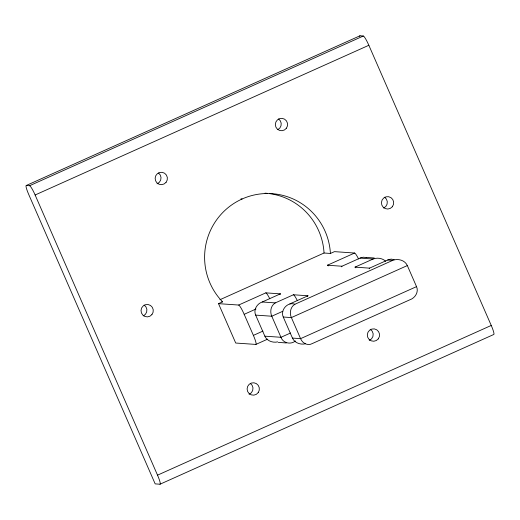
<?xml version="1.0" encoding="UTF-8"?>
<svg xmlns="http://www.w3.org/2000/svg" width="520" height="520" viewBox="0 0 520 520"><rect width="100%" height="100%" fill="white"/><g stroke="black" fill="none" stroke-linecap="round" stroke-linejoin="round"><path stroke-width="0.78" d="M307.671 296.381A10.023 1.359 65.8 0 1 307.95 295.776L293.417 294.769L275.301 302.894C270.777 305.468 269.731 311.727 271.772 316.225L280.976 337.291C283.043 343.174 290.661 344.935 295.406 340.977M294.905 304.252C290.387 306.826 289.334 313.086 291.382 317.584L300.586 338.65C302.237 343.031 307.749 346.177 312.117 343.635L409.949 299.748C415.142 298.058 418.945 291.889 416.533 286.631L407.329 265.57C404.969 260.175 397.963 258.284 392.737 260.364L294.905 304.252C287.606 301.379 280.079 310.239 283.25 317.018L292.454 338.084C294.574 342.953 300.599 345.026 305.539 343.746M328.263 265.909A10.023 1.359 65.8 0 0 327.418 265.226L341.959 266.233L361.16 257.615L363.623 257.199L366.171 257.68M355.856 267.82A10.023 1.359 65.8 0 0 355.01 267.137L369.551 268.144L388.837 259.493L391.521 259.123L394.16 259.747M26.28 185.49L360.003 35.782L363.311 36.017A10.023 1.359 65.8 0 1 368.843 45.279L491.244 325.455A10.023 1.359 65.8 0 1 493.721 334.51L159.998 484.218L155.168 483.88L28.756 194.545A10.023 1.359 65.8 0 1 26.28 185.49L29.588 185.718L363.311 36.017M29.588 185.718A10.023 1.359 65.8 0 1 35.12 194.987L368.843 45.279M219.889 299.741L324.044 253.013L330.414 253.455L334.464 251.641L354.594 253.032A10.023 1.359 65.8 0 1 358.547 258.921M267.605 339.157L255.853 344.428L235.722 343.038L218.511 303.654L222.567 301.834A63.7 62.953 -86 0 1 242.125 198.984L240.929 198.906M218.511 303.654L238.647 305.045L265.824 292.858L280.358 293.865A10.023 1.359 65.8 0 0 280.079 294.469M327.418 265.226L354.594 253.032M277.7 341.887C272.818 343.057 266.942 340.957 264.856 336.174L255.658 315.107C253.24 309.855 257.049 303.68 262.243 301.99L280.358 293.865M238.647 305.045A10.023 1.359 65.8 0 1 244.179 314.314L255.931 309.043M355.01 267.137L373.132 259.006C377.293 257.426 382.428 258.122 385.678 261.281M289.835 303.901L307.95 295.776M282.789 311.279L271.772 316.225L255.658 315.107M407.329 265.57L291.382 317.584L283.25 317.018M255.853 344.428A10.023 1.359 65.8 0 0 253.383 335.381L262.932 331.097M290.524 333.008L280.976 337.291L264.856 336.174M416.533 286.631L300.586 338.65L292.454 338.084M159.998 484.218A10.023 1.359 65.8 0 0 157.528 475.163L491.244 325.455M366.191 257.426L374.244 257.985M360.074 258.102L373.132 259.006M387.666 260.013L392.737 260.364M262.243 301.99L275.301 302.894M221.767 301.782L222.567 301.834M278.33 342.401L286.39 342.959M244.179 314.314L253.383 335.381M35.12 194.987L157.528 475.163M269.828 193.661A63.7 62.953 -86 0 1 324.044 253.013M265.044 193.186A63.7 62.953 -86 0 1 267.442 193.375M370.24 329.277A6.214 6.143 -86 0 1 369.246 340.412M250.263 383.344A6.214 6.143 -86 0 1 249.093 394.316M158.529 172.998A6.214 6.143 -86 0 1 157.073 183.827M278.499 118.911A6.214 6.143 -86 0 1 277.901 129.623M384.54 197.171A6.214 6.143 -86 0 1 383.675 208.065M144.131 305.019A6.214 6.143 -86 0 1 143.267 315.913M242.125 198.984A63.7 62.953 -86 0 1 330.414 253.455M359.716 36.387A10.023 1.359 65.8 0 1 360.003 35.782M265.824 292.858A10.023 1.359 65.8 0 1 269.776 298.74M341.673 266.838A10.023 1.359 65.8 0 1 341.959 266.233M369.272 268.749A10.023 1.359 65.8 0 1 369.551 268.144M293.417 294.769A10.023 1.359 65.8 0 1 297.369 300.658M378.228 338.929A6.214 6.143 -86 0 0 374.387 328.906A6.214 6.143 -86 0 0 367.725 337.298A6.214 6.143 -86 0 0 378.228 338.929M258.2 392.626A6.214 6.143 -86 0 0 253.903 382.791A6.214 6.143 -86 0 0 247.624 391.488A6.214 6.143 -86 0 0 258.2 392.626M286.436 128.193A6.214 6.143 -86 0 0 282.139 118.359A6.214 6.143 -86 0 0 275.86 127.056A6.214 6.143 -86 0 0 286.436 128.193M151.905 314.606A6.214 6.143 -86 0 0 148.148 304.544A6.214 6.143 -86 0 0 141.407 312.877A6.214 6.143 -86 0 0 151.905 314.606M166.055 182.344A6.214 6.143 -86 0 0 162.214 172.322A6.214 6.143 -86 0 0 155.545 180.713A6.214 6.143 -86 0 0 166.055 182.344M392.314 206.758A6.214 6.143 -86 0 0 388.563 196.697A6.214 6.143 -86 0 0 381.823 205.03A6.214 6.143 -86 0 0 392.314 206.758"/></g></svg>
